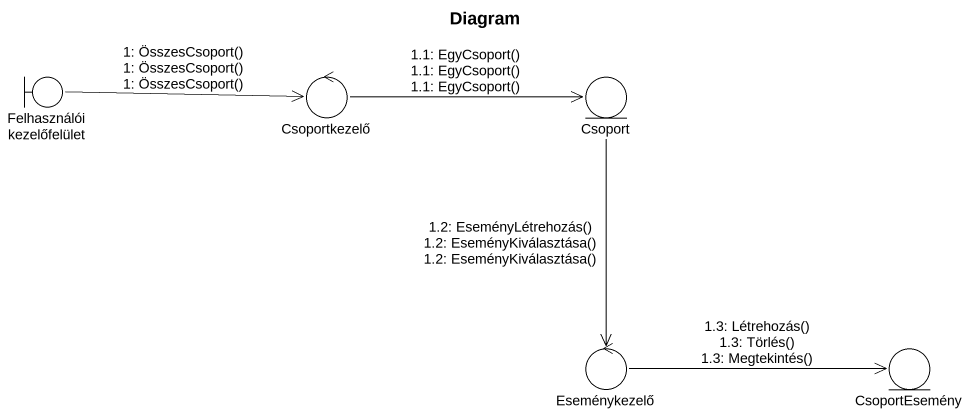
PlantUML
@startuml
title Diagram
boundary "Felhasználói kezelőfelület" as Felhasználói_kezelőfelület
control Csoportkezelő
entity Csoport
control Eseménykezelő
entity CsoportEsemény
Felhasználói_kezelőfelület -right-> Csoportkezelő : 1: ÖsszesCsoport()\n1: ÖsszesCsoport()\n1: ÖsszesCsoport()
Csoportkezelő -right-> Csoport : 1.1: EgyCsoport()\n1.1: EgyCsoport()\n1.1: EgyCsoport()
Csoport --> Eseménykezelő : 1.2: EseményLétrehozás()\n1.2: EseményKiválasztása()\n1.2: EseményKiválasztása()
Eseménykezelő -right-> CsoportEsemény : 1.3: Létrehozás()\n1.3: Törlés()\n1.3: Megtekintés()
@enduml
